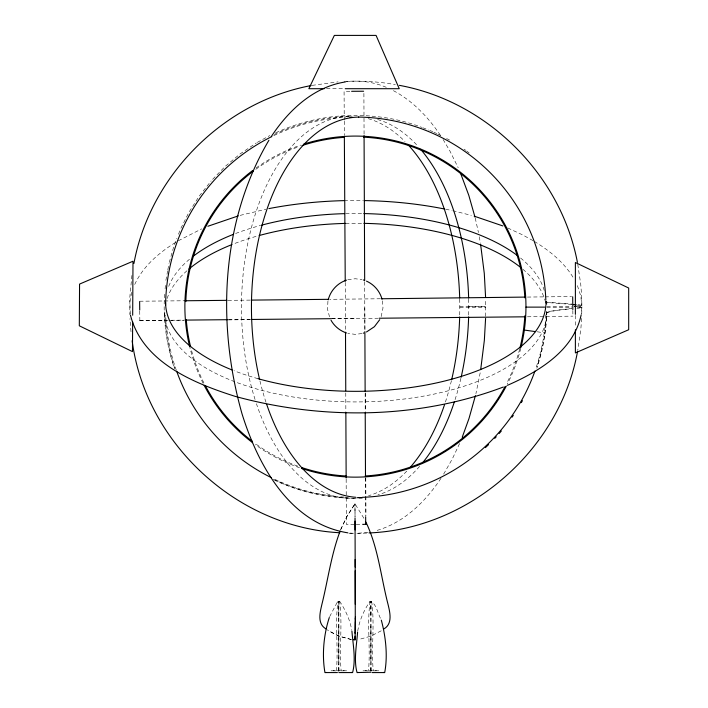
<?xml version="1.0" encoding="UTF-8"?>
<svg xmlns="http://www.w3.org/2000/svg" width="708" height="708" viewBox="0 0 708 708"><rect width="100%" height="100%" fill="white"/><g stroke="black" fill="none" stroke-linecap="round" stroke-linejoin="round"><path stroke-width="0.53" stroke-dasharray="3.54 2.66" d="M338.787 660.945L338.787 623.96M370.895 660.945L370.895 623.96M546.549 311.529C546.31 330.362 542.611 349.017 536.991 366.956M546.549 304.201L546.558 301.059M338.902 671.122L338.911 660.936A308.175 2.814 90 0 0 338.911 653.75L338.805 606.34A127.697 1.168 -90 0 0 338.787 602.446L338.778 601.207L338.769 671.122M371.01 671.122L371.01 660.936A308.175 2.814 90 0 0 371.01 653.75L370.912 606.34A127.697 1.168 90 0 0 370.886 602.446L370.877 601.207L370.877 671.122M485.617 316.352L485.741 307.29L485.007 307.29M581.737 314.343L581.914 307.29L576.825 307.29M370.125 601.242C366.806 624.102 370.638 647.953 368.487 670.848M577.772 264.367L580.746 284.315L581.604 295.369L581.923 306.537L581.312 313.874M581.64 318.379L580.817 329.441L577.737 350.389M576.825 308.272C582.427 308.661 583.941 304.52 577.206 304.661M164.592 294.271C162.884 319.281 166.398 344.557 174.389 368.293M165.088 288.917L165.486 284.634M131.909 275.43L129.891 296.51L129.821 314.653M327.937 301.13L327.53 309.29L329.786 317.83M165.884 280.35L167.646 270.837M167.84 269.775L169.008 263.429M357.726 631.164C359.354 620.385 364.018 610.287 369.992 601.251C376.178 602.596 377.833 614.101 380.993 619.288M480.183 372.824L475.918 393.683M131.759 292.289L129.891 301.581L130.263 314.016M169.292 262.42L173.832 246.304L176.929 238.26M381.161 316.573L382.993 307.927L382.187 299.803M178.487 234.242L180.425 229.215M329.654 616.677L337.495 601.765L339.557 601.198C342.778 624.217 339.035 647.891 341.159 670.848M340.539 529.965L346.708 516.796L354.965 503.786L364.585 519.424M340.778 529.363L347.141 516.008L355.664 502.848M459.589 443.535L452.332 458.899L443.385 474.564M134.715 284.466C143.22 265.907 159.504 252.278 176.593 241.8M180.921 228.233L188.859 212.435L199.116 196.24L211.143 180.921M371.629 601.242C374.939 624.102 371.107 647.953 373.266 670.848M577.206 305.042L581.914 306.449L576.825 307.892M441.013 478.236C425.358 501.963 403.33 523.336 375.258 530.903M212.621 179.319L224.825 166.769M336.38 670.848C338.521 647.9 334.725 624.217 337.999 601.216M225.648 166.044L239.959 154.034L256.34 142.928M381.231 630.793L370.673 636.2L358.744 639.536M178.292 240.773L201.709 228.87M257.287 142.379L269.775 135.582M275.678 132.785C305.334 119.298 338.459 113.174 370.957 116.085M546.841 312.299L558.346 310.077L571.613 308.741M549.355 311.874L546.85 312.626A191.072 89.332 0 0 1 355.903 401.932A191.072 89.332 0 0 1 164.707 312.741M240.18 215.365L265.819 209.249M347.796 279.757L355.212 278.748L361.965 279.58M361.965 333.539L355.212 334.371L347.796 333.362M550.629 311.201L571.613 308.369M312.122 85.376L338.088 81.862M346.407 81.818C360.239 79.818 374.497 82.234 387.285 87.73M367.912 532.407L356.31 533.372M341.477 670.892L344.15 670.786L333.388 670.786L336.061 670.892M373.576 670.892L376.249 670.786L365.496 670.786L368.169 670.892M344.123 81.402C361.239 80.615 378.47 81.553 395.338 84.65M468.767 306.582L485.741 306.467L485.626 299.413M356.938 533.345L367.018 533.097M344.132 200.621L363.266 200.568M380.462 298.767L329.645 299.316M527.398 297.068L543.965 296.873M545.072 296.864L571.586 296.555M139.839 320.759L168.566 320.574M169.672 320.556L184.027 320.397M228.224 319.901L250.313 319.644M332.061 318.724L356.372 318.45M331.043 670.812L333.495 670.786M365.594 670.786L363 670.812M139.635 301.219L183.823 300.776M228.011 300.334L250.11 300.112M139.839 320.547L166.902 320.281M171.239 320.246L184.23 320.113M228.613 319.689L250.269 319.476M331.468 318.689L378.019 318.237M527.425 316.795L572.896 316.131M344.247 120.059L344.079 91.332L350.876 91.305M354.301 524.371L346.362 524.416L346.239 497.892M356.239 524.362L362.257 524.327M459.802 306.582L485.723 306.458M546.841 306.582L571.896 306.493M576.825 306.476L581.914 306.458M326.494 88.704L344.132 88.704M459.811 307.281L485.573 307.29M546.85 307.281L571.896 307.29M346.646 670.812L344.053 670.786M378.753 670.812L376.16 670.786M348.363 497.742C322.379 496.706 296.466 490.555 273.067 479.121M356.735 497.751L361.965 497.759M348.876 533.204L353.911 533.328M349.973 533.106L354.204 533.283M545.965 302.112L571.896 304.059M372.027 116.183C388.993 117.519 405.843 121.254 421.747 127.352M571.896 304.422L545.965 302.431A190.195 88.916 0 0 1 545.921 304.431M537.16 331.786L544.921 332.91M351.487 639.581L339.433 636.271A68.048 68.048 0 0 1 333.734 633.669L327.291 629.855M351.186 639.536L339.265 636.2L328.698 630.793M445.704 209.241L451.784 210.497M452.775 210.727L471.351 215.356M422.747 127.741L428.783 130.068M429.783 130.458L432.8 131.617M507.786 227.985L522.69 234.932L533.425 240.862M433.783 132.113L436.748 133.6M437.739 134.095L440.695 135.591M446.624 138.564L449.58 140.051M393.391 90.659C412.959 101.005 428.544 117.51 440.703 135.768M534.266 241.375C550.045 250.933 564.949 263.049 574.206 279.262M463.979 149.167L465.775 150.308M339.583 601.207C345.442 609.942 350.026 619.774 351.743 630.235M466.634 150.981L469.183 152.981M443.075 139.423L449.89 150.99L458.191 167.725M577.418 285.625L580.746 295.882L581.914 306.237M475.245 218.108L478.458 232.551M479.263 236.755L480.405 243.101M131.015 331.751L129.927 318.689M370.895 670.892L370.895 666.732M338.796 670.892L338.787 664.254M572.834 310.476L572.896 316.352M139.733 311.016L139.839 320.892M364.788 307.776L364.921 330.972M365.284 392.843L365.39 411.622M365.771 477.909L365.983 515.468M344.256 121.165L344.345 135.529M345.239 282.465L345.495 331.07M363.894 93.403L364.071 134.547M364.682 281.793L364.886 330.512M365.142 393.303L365.222 411.711M365.496 477.758L365.655 515.654M345.769 392.94L345.858 411.72M346.159 479.112L346.239 496.795M370.895 615.27L370.877 601.278M338.778 601.278L338.787 619.243M575.383 315.432L575.383 327.556M258.013 378.683A190.195 88.916 0 0 1 234.029 370.726M168.699 286.377A190.195 88.916 0 0 1 190.514 258.402M235.587 233.498A190.195 88.916 0 0 1 260.615 225.427M345.681 213.621A190.195 88.916 0 0 1 362.779 213.55M520.566 258.022A190.195 88.916 0 0 1 544.408 291.041M167.088 298.537A191.072 89.332 0 0 1 187.39 270.385M235.029 243.366A191.072 89.332 0 0 1 257.039 236.127M345.637 223.401A191.072 89.332 0 0 1 362.815 223.33M522.92 269.323A191.072 89.332 0 0 1 546.018 304.272M377.612 119.528A190.195 108.651 -90 0 1 417.879 146.149M468.669 299.103A190.195 108.651 -90 0 1 468.652 315.83M460.899 378.293A190.195 108.651 -90 0 1 454.651 400.967M419.596 466.386A190.195 108.651 -90 0 1 377.957 494.848M362.354 497.388A190.195 108.651 -90 0 1 356.929 497.343M265.978 402.241A190.195 108.651 -90 0 1 259.863 380.603M368.231 118.661A191.072 109.156 -90 0 1 405.02 141.556M459.704 299.068A191.072 109.156 -90 0 1 459.696 315.874M451.412 380.7A191.072 109.156 -90 0 1 445.288 402.454M406.79 471.094A191.072 109.156 -90 0 1 368.576 495.715M360.522 497.52A191.072 109.156 -90 0 1 256.438 403.728M255.066 399.507A191.072 109.156 -90 0 1 349.283 116.183M545.815 314.759A190.195 190.195 0 0 1 535.655 369.01M362.319 497.317A190.195 190.195 0 0 1 356.974 497.423M344.15 497.069A190.195 190.195 0 0 1 273.315 478.626M176.345 370.293A190.195 190.195 0 0 1 165.743 315.016M273.722 135.653A190.195 190.195 0 0 1 345.681 117.316M545.877 301.245A190.195 190.195 0 0 1 545.965 306.582M546.797 311.573A191.072 191.072 0 0 1 536.841 368.249M362.346 498.193A191.072 191.072 0 0 1 273.89 479.874M174.796 368.496A191.072 191.072 0 0 1 164.76 311.83M274.306 134.405A191.072 191.072 0 0 1 349.929 116.254M546.753 301.219A191.072 191.072 0 0 1 546.824 304.44M520.787 348.265A170.531 170.531 0 0 1 507.291 384.179M299.537 467.731A170.531 170.531 0 0 1 255.225 444.615M203.116 383.347A170.531 170.531 0 0 1 189.983 348.009M256.11 167.982A170.531 170.531 0 0 1 300.688 145.105M519.663 349.071A169.646 169.646 0 0 1 506.494 383.771M297.785 466.165A169.646 169.646 0 0 1 254.871 443.252M203.913 382.94A169.646 169.646 0 0 1 191.372 349.849M255.747 169.345A169.646 169.646 0 0 1 298.971 146.644M355.018 512.424L354.965 503.786L355.035 516.796L355.009 512.424"/><path stroke-width="1.06" d="M355.257 619.42L355.257 618.288M355.248 620.491L355.257 617.102M355.151 632.687L355.274 620.491M355.274 621.509L355.142 633.616A68.101 0.593 -90 0 1 355.106 636.2L354.965 639.811L355.097 636.2M132.644 321.848L132.467 351.611L79.314 325.795L79.562 284.085L132.998 261.225L132.679 315.228M355.151 633.616L355.168 632.687M338.893 672.573L352.593 672.573C356.036 659.652 353.009 644.616 351.911 631.164M485.591 318.37L484.343 340.415L480.688 369.62M357.584 632.111C356.664 645.254 353.602 659.971 357.053 672.573L370.877 672.237M581.144 314.91C573.568 350.814 538.7 371.682 507.45 385.32M133.909 263.5C150.096 175.575 223.277 102.102 311.131 85.553M577.56 351.38C559.621 449.987 469.262 528.885 369.027 532.947M475.404 395.701L468.979 418.561L462.209 437.279M328.238 299.803C330.432 290.705 337.574 283.023 346.486 280.156M329.3 617.526C323.636 634.89 321.866 655.015 324.945 672.573L337.415 672.573M340.097 531.133C331.194 554.718 327.963 579.905 321.919 604.278C320.043 612.438 316.98 623.686 325.981 628.908M379.736 319.671L374.39 326.707L366.478 331.981M268.916 140.246C220.754 221.701 216.595 324.361 242.056 413.941C258.004 465.147 289.793 523.539 347.867 532.841M271.279 136.573C288.395 110.572 313.494 86.827 345.354 81.96M383.957 628.908C392.878 623.713 389.94 612.358 388.011 604.278C380.913 576.896 378.267 547.85 365.894 522.062M207.878 226.268L238.277 215.896M503.308 387.037C418.251 419.198 322.432 420.198 235.162 396.365C193.213 383.037 142.308 362.115 130.431 315.051M325.441 672.573L325.99 672.379M357.54 672.573L358.098 672.379M363.284 333.176L363.939 332.964M268.854 208.612C293.67 203.816 318.883 201.267 344.132 200.621M381.568 298.758L525.186 297.094M184.93 300.767L226.905 300.342M251.207 300.103L328.547 299.325M185.31 320.104L227.534 319.697M251.349 319.467L331.468 318.689M379.107 318.228L525.265 316.812M351.611 91.297L363.62 91.235M362.629 524.327L363.363 524.327M364.009 524.318L366.036 524.309M574.427 306.484L576.392 306.484M324.291 88.704L308.856 88.704L334.353 35.4L376.072 35.4L399.25 88.704L345.239 88.704M525.947 307.122L544.691 307.122M372.16 672.573L384.701 672.573C387.86 655.909 385.798 636.873 381.32 620.164M364.275 200.576C391.25 201.063 418.224 203.727 444.686 209.037M353.416 639.758L355.292 639.802M339.813 532.743C236.799 527.495 145.583 442.942 132.139 340.752M573.241 304.564L576.392 304.927M523.451 329.928L535.646 331.645M399.312 85.332C487.246 101.439 560.789 174.549 577.418 262.385M474.192 216.161L502.813 225.923M363.284 279.943L363.939 280.156M346.486 332.964C339.99 330.848 334.362 326.22 331.017 320.264M383.647 672.379L384.205 672.573M351.549 672.379L352.097 672.573M366.478 281.138C374.001 284.421 379.869 291.218 382.019 299.139M460.483 173.018L468.776 195.284L474.988 217.091M480.573 244.163L484.281 273.35L485.6 297.404M572.825 309.546L572.692 296.758M139.635 301.608L139.724 310.069M344.353 136.635L345.23 281.359M364.071 135.626L364.673 280.704M364.886 331.592L365.133 391.143M365.222 412.799L365.496 476.67M365.655 516.734L365.691 524.309M355.053 521.177L355.089 529.965M355.035 517.893L355.186 567.108M345.504 332.176L345.761 390.736M345.858 412.826L346.15 478.006M355.195 570.745L355.257 604.278M355.274 617.102L355.159 559.453M575.383 314.334L575.383 262.526L628.686 288.023L628.686 329.733L575.383 352.911L575.383 329.769M545.859 305.431A190.195 88.916 0 0 1 258.013 378.683M232.029 369.939A190.195 88.916 0 0 1 165.583 302.555M192.957 256.455A190.195 88.916 0 0 1 233.569 234.277M261.668 225.144A190.195 88.916 0 0 1 344.61 213.648M363.85 213.577A190.195 88.916 0 0 1 517.247 255.429M188.947 269.049A191.072 89.332 0 0 1 231.994 244.552M259.128 235.543A191.072 89.332 0 0 1 345.637 223.401M363.885 223.356A191.072 89.332 0 0 1 521.327 268.005M420.641 149.291A190.195 108.651 -90 0 1 468.634 298.033M468.625 316.901A190.195 108.651 -90 0 1 461.138 377.249M454.315 402.02A190.195 108.651 -90 0 1 422.897 462.457M355.841 497.281A190.195 108.651 -90 0 1 266.677 404.33M259.615 379.568A190.195 108.651 -90 0 1 358.752 117.059M407.958 144.618A191.072 109.156 -90 0 1 459.678 297.997M459.669 316.945A191.072 109.156 -90 0 1 451.66 379.665M444.589 404.56A191.072 109.156 -90 0 1 410.41 467.121M534.929 371.089A190.195 190.195 0 0 1 362.319 497.317M271.412 477.696A190.195 190.195 0 0 1 176.708 371.328M165.592 305.405A190.195 190.195 0 0 1 271.819 136.582M349.956 117.13A190.195 190.195 0 0 1 352.097 117.077M358.505 117.068A190.195 190.195 0 0 1 545.833 300.174M522.433 400.693A191.072 191.072 0 0 1 521.362 402.569M513.282 415.401A191.072 191.072 0 0 1 512.034 417.198M501.326 431.022A191.072 191.072 0 0 1 499.175 433.508M496.228 436.774A191.072 191.072 0 0 1 494.733 438.376M488.564 444.624A191.072 191.072 0 0 1 485.378 447.633M303.732 144.105A170.531 170.531 0 0 1 521.044 347.239M506.326 386.037A170.531 170.531 0 0 1 301.599 468.43M252.606 442.677A170.531 170.531 0 0 1 204.116 385.294M189.726 346.973A170.531 170.531 0 0 1 252.561 170.593M524.805 315.821A169.646 169.646 0 0 1 519.92 348.053M505.052 386.541A169.646 169.646 0 0 1 365.186 475.971M346.168 476.006A169.646 169.646 0 0 1 301.874 467.59M252.287 441.305A169.646 169.646 0 0 1 205.417 385.851M190.594 346.761A169.646 169.646 0 0 1 186.275 319.635M185.85 301.617A169.646 169.646 0 0 1 253.101 171.301M301.98 145.609A169.646 169.646 0 0 1 344.539 137.325M363.549 137.166A169.646 169.646 0 0 1 524.832 297.882"/></g></svg>
